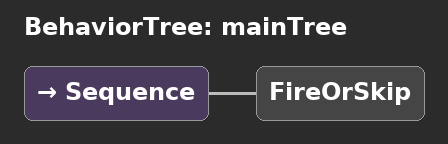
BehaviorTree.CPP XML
<?xml version="1.0" encoding="UTF-8"?>
<root BTCPP_format="4">
  <BehaviorTree ID="mainTree">
    <Sequence>
      <FireOrSkip/>
    </Sequence>
  </BehaviorTree>

</root>
